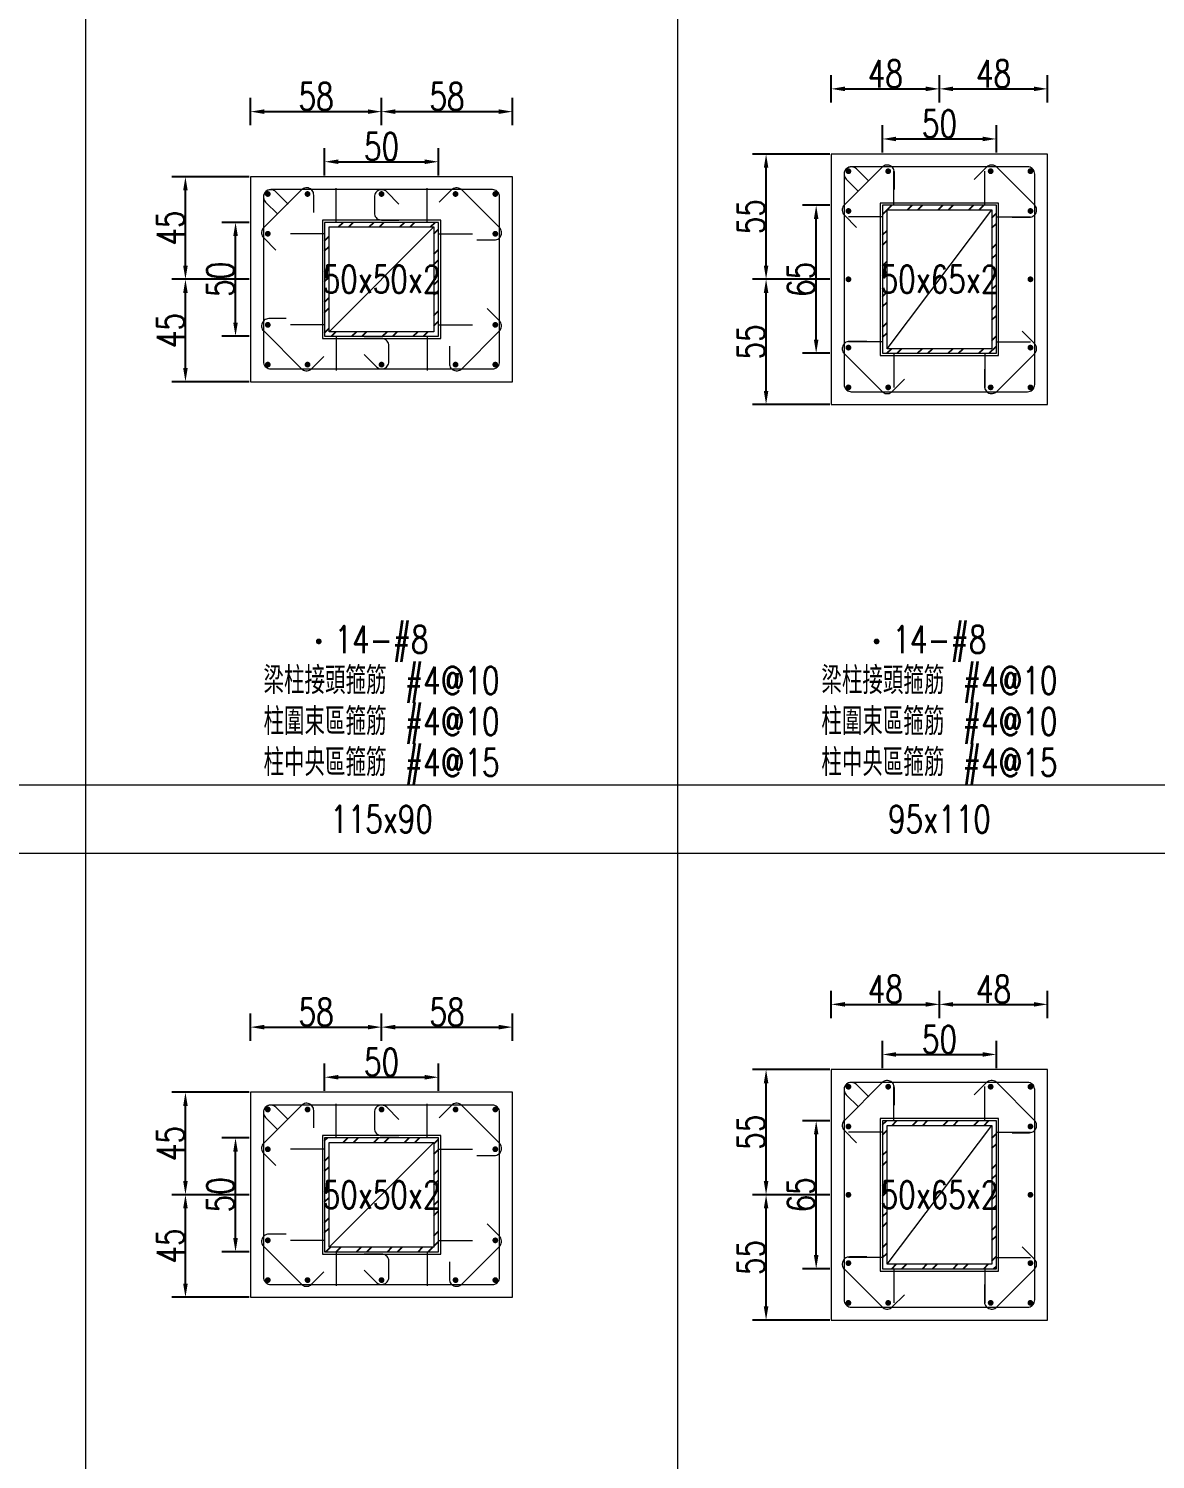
# Model space of a CAD drawing. Header units: millimetres. Extents: x 0 to 3905, y 0 to 8880.
# Drawn here: x 1935 to 2430, y 6568 to 7196 of the extents above; entities that cross this region are included whole.
import ezdxf
from ezdxf.enums import TextEntityAlignment as Align

# ---------------------------------------------------------------- set-up
doc = ezdxf.new("R2010")
doc.units = ezdxf.units.MM
doc.layers.get('DEFPOINTS').update_dxf_attribs({"color": 3})
for name, color, linetype in [('Hatch線', 6, 'Continuous'), ('主筋斷面', 2, 'Continuous'), ('文字-主筋根數', 7, 'Continuous'), ('文字-剪力筋 中央區', 7, 'Continuous'), ('文字-剪力筋-BC', 7, 'Continuous'), ('文字-剪力筋-圍束區', 7, 'Continuous'), ('文字-斷面尺寸', 7, 'Continuous'), ('文字-輔助字', 7, 'Continuous'), ('柱斷面線', 4, 'Continuous'), ('標註字', 4, 'Continuous'), ('箍筋線', 1, 'Continuous'), ('網格線', 7, 'Continuous'), ('鋼柱', 11, 'Continuous')]:
    doc.layers.add(name, color=color, linetype=linetype)
doc.styles.add('note', font='txt.shx', dxfattribs={"width": 0.75, "height": 12})
doc.styles.add('txt', font='txt.shx', dxfattribs={"height": 0.2, "bigfont": 'chineset.shx'})
doc.dimstyles.new('RCAD_DIM', dxfattribs={"dimtxt": 12, "dimasz": 6, "dimexe": 6, "dimexo": 0.625, "dimtad": 1, "dimdec": 0, "dimdsep": 46, "dimtxsty": 'note', "dimcen": 2.5, "dimclrd": 256, "dimclre": 256, "dimclrt": 256, "dimadec": 0, "dimazin": 0, "dimtfac": 1, "dimtmove": 0, "dimatfit": 3, "dimfxl": 0, "dimtolj": 1, "dimarcsym": 0})

# ---------------------------------------------------------------- blocks, each defined once
blk = doc.blocks.new('*D1170')
at = {"layer": 'DEFPOINTS', "color": 0}
for p in [(2115, 6735.625), (2065, 6729), (2115, 6729)]:
    blk.add_point(p, dxfattribs=at)
at = {"layer": '標註字', "lineweight": -2}
for p, q in [((2065, 6729.625), (2065, 6741.625)), ((2115, 6729.625), (2115, 6741.625)), ((2071, 6735.625), (2109, 6735.625))]:
    blk.add_line(p, q, dxfattribs=at)
at = {"layer": '標註字'}
for points in [[(2071, 6736.625), (2071, 6734.625), (2065, 6735.625)], [(2109, 6734.625), (2109, 6736.625), (2115, 6735.625)]]:
    blk.add_solid(points, dxfattribs=at)
at = {"layer": '標註字', "insert": (2090, 6742.25), "char_height": 12, "attachment_point": 5, "style": 'note'}
blk.add_mtext('\\A1;50', dxfattribs=at)
blk = doc.blocks.new('*D1171')
at = {"layer": 'DEFPOINTS', "color": 0}
for p in [(2025.875, 6709), (2032.5, 6709), (2032.5, 6659)]:
    blk.add_point(p, dxfattribs=at)
at = {"layer": '標註字', "lineweight": -2}
for p, q in [((2031.875, 6709), (2019.875, 6709)), ((2025.875, 6665), (2025.875, 6703)), ((2031.875, 6659), (2019.875, 6659))]:
    blk.add_line(p, q, dxfattribs=at)
at = {"layer": '標註字'}
for points in [[(2026.875, 6703), (2024.875, 6703), (2025.875, 6709)], [(2024.875, 6665), (2026.875, 6665), (2025.875, 6659)]]:
    blk.add_solid(points, dxfattribs=at)
at = {"layer": '標註字', "insert": (2019.25, 6684), "char_height": 12, "attachment_point": 5, "rotation": 90, "style": 'note'}
blk.add_mtext('\\A1;50', dxfattribs=at)
blk = doc.blocks.new('*D1172')
at = {"layer": 'DEFPOINTS', "color": 0}
for p in [(2090, 6757.625), (2032.5, 6751), (2090, 6751)]:
    blk.add_point(p, dxfattribs=at)
at = {"layer": '標註字', "lineweight": -2}
for p, q in [((2032.5, 6751.625), (2032.5, 6763.625)), ((2090, 6751.625), (2090, 6763.625)), ((2038.5, 6757.625), (2084, 6757.625))]:
    blk.add_line(p, q, dxfattribs=at)
at = {"layer": '標註字'}
for points in [[(2038.5, 6758.625), (2038.5, 6756.625), (2032.5, 6757.625)], [(2084, 6756.625), (2084, 6758.625), (2090, 6757.625)]]:
    blk.add_solid(points, dxfattribs=at)
at = {"layer": '標註字', "insert": (2061.25, 6764.25), "char_height": 12, "attachment_point": 5, "style": 'note'}
blk.add_mtext('\\A1;58', dxfattribs=at)
blk = doc.blocks.new('*D1173')
at = {"layer": 'DEFPOINTS', "color": 0}
for p in [(2147.5, 6757.625), (2090, 6751), (2147.5, 6751)]:
    blk.add_point(p, dxfattribs=at)
at = {"layer": '標註字', "lineweight": -2}
for p, q in [((2090, 6751.625), (2090, 6763.625)), ((2147.5, 6751.625), (2147.5, 6763.625)), ((2096, 6757.625), (2141.5, 6757.625))]:
    blk.add_line(p, q, dxfattribs=at)
at = {"layer": '標註字'}
for points in [[(2096, 6758.625), (2096, 6756.625), (2090, 6757.625)], [(2141.5, 6756.625), (2141.5, 6758.625), (2147.5, 6757.625)]]:
    blk.add_solid(points, dxfattribs=at)
at = {"layer": '標註字', "insert": (2118.75, 6764.25), "char_height": 12, "attachment_point": 5, "style": 'note'}
blk.add_mtext('\\A1;58', dxfattribs=at)
blk = doc.blocks.new('*D1174')
at = {"layer": 'DEFPOINTS', "color": 0}
for p in [(2003.875, 6684), (2032.5, 6684), (2032.5, 6639)]:
    blk.add_point(p, dxfattribs=at)
at = {"layer": '標註字', "lineweight": -2}
for p, q in [((2031.875, 6684), (1997.875, 6684)), ((2003.875, 6645), (2003.875, 6678)), ((2031.875, 6639), (1997.875, 6639))]:
    blk.add_line(p, q, dxfattribs=at)
at = {"layer": '標註字'}
for points in [[(2004.875, 6678), (2002.875, 6678), (2003.875, 6684)], [(2002.875, 6645), (2004.875, 6645), (2003.875, 6639)]]:
    blk.add_solid(points, dxfattribs=at)
at = {"layer": '標註字', "insert": (1997.25, 6661.5), "char_height": 12, "attachment_point": 5, "rotation": 90, "style": 'note'}
blk.add_mtext('\\A1;45', dxfattribs=at)
blk = doc.blocks.new('*D1175')
at = {"layer": 'DEFPOINTS', "color": 0}
for p in [(2003.875, 6729), (2032.5, 6729), (2032.5, 6684)]:
    blk.add_point(p, dxfattribs=at)
at = {"layer": '標註字', "lineweight": -2}
for p, q in [((2031.875, 6729), (1997.875, 6729)), ((2003.875, 6690), (2003.875, 6723)), ((2031.875, 6684), (1997.875, 6684))]:
    blk.add_line(p, q, dxfattribs=at)
at = {"layer": '標註字'}
for points in [[(2004.875, 6723), (2002.875, 6723), (2003.875, 6729)], [(2002.875, 6690), (2004.875, 6690), (2003.875, 6684)]]:
    blk.add_solid(points, dxfattribs=at)
at = {"layer": '標註字', "insert": (1997.25, 6706.5), "char_height": 12, "attachment_point": 5, "rotation": 90, "style": 'note'}
blk.add_mtext('\\A1;45', dxfattribs=at)
blk = doc.blocks.new('Circle_Filled')
at = {"const_width": 0.5}
blk.add_lwpolyline([(-0.25, 0, 1), (0.25, 0, 1)], format="xyb", close=True, dxfattribs=at)
blk = doc.blocks.new('*D1176')
at = {"layer": 'DEFPOINTS', "color": 0}
for p in [(2115, 7137.625), (2065, 7131), (2115, 7131)]:
    blk.add_point(p, dxfattribs=at)
at = {"layer": '標註字', "lineweight": -2}
for p, q in [((2065, 7131.625), (2065, 7143.625)), ((2115, 7131.625), (2115, 7143.625)), ((2071, 7137.625), (2109, 7137.625))]:
    blk.add_line(p, q, dxfattribs=at)
at = {"layer": '標註字'}
for points in [[(2071, 7138.625), (2071, 7136.625), (2065, 7137.625)], [(2109, 7136.625), (2109, 7138.625), (2115, 7137.625)]]:
    blk.add_solid(points, dxfattribs=at)
at = {"layer": '標註字', "insert": (2090, 7144.25), "char_height": 12, "attachment_point": 5, "style": 'note'}
blk.add_mtext('\\A1;50', dxfattribs=at)
blk = doc.blocks.new('*D1177')
at = {"layer": 'DEFPOINTS', "color": 0}
for p in [(2025.875, 7111), (2032.5, 7111), (2032.5, 7061)]:
    blk.add_point(p, dxfattribs=at)
at = {"layer": '標註字', "lineweight": -2}
for p, q in [((2031.875, 7111), (2019.875, 7111)), ((2025.875, 7067), (2025.875, 7105)), ((2031.875, 7061), (2019.875, 7061))]:
    blk.add_line(p, q, dxfattribs=at)
at = {"layer": '標註字'}
for points in [[(2026.875, 7105), (2024.875, 7105), (2025.875, 7111)], [(2024.875, 7067), (2026.875, 7067), (2025.875, 7061)]]:
    blk.add_solid(points, dxfattribs=at)
at = {"layer": '標註字', "insert": (2019.25, 7086), "char_height": 12, "attachment_point": 5, "rotation": 90, "style": 'note'}
blk.add_mtext('\\A1;50', dxfattribs=at)
blk = doc.blocks.new('*D1178')
at = {"layer": 'DEFPOINTS', "color": 0}
for p in [(2090, 7159.625), (2032.5, 7153), (2090, 7153)]:
    blk.add_point(p, dxfattribs=at)
at = {"layer": '標註字', "lineweight": -2}
for p, q in [((2032.5, 7153.625), (2032.5, 7165.625)), ((2090, 7153.625), (2090, 7165.625)), ((2038.5, 7159.625), (2084, 7159.625))]:
    blk.add_line(p, q, dxfattribs=at)
at = {"layer": '標註字'}
for points in [[(2038.5, 7160.625), (2038.5, 7158.625), (2032.5, 7159.625)], [(2084, 7158.625), (2084, 7160.625), (2090, 7159.625)]]:
    blk.add_solid(points, dxfattribs=at)
at = {"layer": '標註字', "insert": (2061.25, 7166.25), "char_height": 12, "attachment_point": 5, "style": 'note'}
blk.add_mtext('\\A1;58', dxfattribs=at)
blk = doc.blocks.new('*D1179')
at = {"layer": 'DEFPOINTS', "color": 0}
for p in [(2147.5, 7159.625), (2090, 7153), (2147.5, 7153)]:
    blk.add_point(p, dxfattribs=at)
at = {"layer": '標註字', "lineweight": -2}
for p, q in [((2090, 7153.625), (2090, 7165.625)), ((2147.5, 7153.625), (2147.5, 7165.625)), ((2096, 7159.625), (2141.5, 7159.625))]:
    blk.add_line(p, q, dxfattribs=at)
at = {"layer": '標註字'}
for points in [[(2096, 7160.625), (2096, 7158.625), (2090, 7159.625)], [(2141.5, 7158.625), (2141.5, 7160.625), (2147.5, 7159.625)]]:
    blk.add_solid(points, dxfattribs=at)
at = {"layer": '標註字', "insert": (2118.75, 7166.25), "char_height": 12, "attachment_point": 5, "style": 'note'}
blk.add_mtext('\\A1;58', dxfattribs=at)
blk = doc.blocks.new('*D1180')
at = {"layer": 'DEFPOINTS', "color": 0}
for p in [(2003.875, 7086), (2032.5, 7086), (2032.5, 7041)]:
    blk.add_point(p, dxfattribs=at)
at = {"layer": '標註字', "lineweight": -2}
for p, q in [((2031.875, 7086), (1997.875, 7086)), ((2003.875, 7047), (2003.875, 7080)), ((2031.875, 7041), (1997.875, 7041))]:
    blk.add_line(p, q, dxfattribs=at)
at = {"layer": '標註字'}
for points in [[(2004.875, 7080), (2002.875, 7080), (2003.875, 7086)], [(2002.875, 7047), (2004.875, 7047), (2003.875, 7041)]]:
    blk.add_solid(points, dxfattribs=at)
at = {"layer": '標註字', "insert": (1997.25, 7063.5), "char_height": 12, "attachment_point": 5, "rotation": 90, "style": 'note'}
blk.add_mtext('\\A1;45', dxfattribs=at)
blk = doc.blocks.new('*D1181')
at = {"layer": 'DEFPOINTS', "color": 0}
for p in [(2003.875, 7131), (2032.5, 7131), (2032.5, 7086)]:
    blk.add_point(p, dxfattribs=at)
at = {"layer": '標註字', "lineweight": -2}
for p, q in [((2031.875, 7131), (1997.875, 7131)), ((2003.875, 7092), (2003.875, 7125)), ((2031.875, 7086), (1997.875, 7086))]:
    blk.add_line(p, q, dxfattribs=at)
at = {"layer": '標註字'}
for points in [[(2004.875, 7125), (2002.875, 7125), (2003.875, 7131)], [(2002.875, 7092), (2004.875, 7092), (2003.875, 7086)]]:
    blk.add_solid(points, dxfattribs=at)
at = {"layer": '標註字', "insert": (1997.25, 7108.5), "char_height": 12, "attachment_point": 5, "rotation": 90, "style": 'note'}
blk.add_mtext('\\A1;45', dxfattribs=at)
blk = doc.blocks.new('*D1302')
at = {"layer": 'DEFPOINTS', "color": 0}
for p in [(2360, 6745.625), (2310, 6739), (2360, 6739)]:
    blk.add_point(p, dxfattribs=at)
at = {"layer": '標註字', "lineweight": -2}
for p, q in [((2310, 6739.625), (2310, 6751.625)), ((2360, 6739.625), (2360, 6751.625)), ((2316, 6745.625), (2354, 6745.625))]:
    blk.add_line(p, q, dxfattribs=at)
at = {"layer": '標註字'}
for points in [[(2316, 6746.625), (2316, 6744.625), (2310, 6745.625)], [(2354, 6744.625), (2354, 6746.625), (2360, 6745.625)]]:
    blk.add_solid(points, dxfattribs=at)
at = {"layer": '標註字', "insert": (2335, 6752.25), "char_height": 12, "attachment_point": 5, "style": 'note'}
blk.add_mtext('\\A1;50', dxfattribs=at)
blk = doc.blocks.new('*D1303')
at = {"layer": 'DEFPOINTS', "color": 0}
for p in [(2280.875, 6716.5), (2287.5, 6716.5), (2287.5, 6651.5)]:
    blk.add_point(p, dxfattribs=at)
at = {"layer": '標註字', "lineweight": -2}
for p, q in [((2286.875, 6716.5), (2274.875, 6716.5)), ((2280.875, 6657.5), (2280.875, 6710.5)), ((2286.875, 6651.5), (2274.875, 6651.5))]:
    blk.add_line(p, q, dxfattribs=at)
at = {"layer": '標註字'}
for points in [[(2281.875, 6710.5), (2279.875, 6710.5), (2280.875, 6716.5)], [(2279.875, 6657.5), (2281.875, 6657.5), (2280.875, 6651.5)]]:
    blk.add_solid(points, dxfattribs=at)
at = {"layer": '標註字', "insert": (2274.25, 6684), "char_height": 12, "attachment_point": 5, "rotation": 90, "style": 'note'}
blk.add_mtext('\\A1;65', dxfattribs=at)
blk = doc.blocks.new('*D1304')
at = {"layer": 'DEFPOINTS', "color": 0}
for p in [(2335, 6767.625), (2287.5, 6761), (2335, 6761)]:
    blk.add_point(p, dxfattribs=at)
at = {"layer": '標註字', "lineweight": -2}
for p, q in [((2287.5, 6761.625), (2287.5, 6773.625)), ((2335, 6761.625), (2335, 6773.625)), ((2293.5, 6767.625), (2329, 6767.625))]:
    blk.add_line(p, q, dxfattribs=at)
at = {"layer": '標註字'}
for points in [[(2293.5, 6768.625), (2293.5, 6766.625), (2287.5, 6767.625)], [(2329, 6766.625), (2329, 6768.625), (2335, 6767.625)]]:
    blk.add_solid(points, dxfattribs=at)
at = {"layer": '標註字', "insert": (2311.25, 6774.25), "char_height": 12, "attachment_point": 5, "style": 'note'}
blk.add_mtext('\\A1;48', dxfattribs=at)
blk = doc.blocks.new('*D1305')
at = {"layer": 'DEFPOINTS', "color": 0}
for p in [(2382.5, 6767.625), (2335, 6761), (2382.5, 6761)]:
    blk.add_point(p, dxfattribs=at)
at = {"layer": '標註字', "lineweight": -2}
for p, q in [((2335, 6761.625), (2335, 6773.625)), ((2382.5, 6761.625), (2382.5, 6773.625)), ((2341, 6767.625), (2376.5, 6767.625))]:
    blk.add_line(p, q, dxfattribs=at)
at = {"layer": '標註字'}
for points in [[(2341, 6768.625), (2341, 6766.625), (2335, 6767.625)], [(2376.5, 6766.625), (2376.5, 6768.625), (2382.5, 6767.625)]]:
    blk.add_solid(points, dxfattribs=at)
at = {"layer": '標註字', "insert": (2358.75, 6774.25), "char_height": 12, "attachment_point": 5, "style": 'note'}
blk.add_mtext('\\A1;48', dxfattribs=at)
blk = doc.blocks.new('*D1306')
at = {"layer": 'DEFPOINTS', "color": 0}
for p in [(2258.875, 6684), (2287.5, 6684), (2287.5, 6629)]:
    blk.add_point(p, dxfattribs=at)
at = {"layer": '標註字', "lineweight": -2}
for p, q in [((2286.875, 6684), (2252.875, 6684)), ((2258.875, 6635), (2258.875, 6678)), ((2286.875, 6629), (2252.875, 6629))]:
    blk.add_line(p, q, dxfattribs=at)
at = {"layer": '標註字'}
for points in [[(2259.875, 6678), (2257.875, 6678), (2258.875, 6684)], [(2257.875, 6635), (2259.875, 6635), (2258.875, 6629)]]:
    blk.add_solid(points, dxfattribs=at)
at = {"layer": '標註字', "insert": (2252.25, 6656.5), "char_height": 12, "attachment_point": 5, "rotation": 90, "style": 'note'}
blk.add_mtext('\\A1;55', dxfattribs=at)
blk = doc.blocks.new('*D1307')
at = {"layer": 'DEFPOINTS', "color": 0}
for p in [(2258.875, 6739), (2287.5, 6739), (2287.5, 6684)]:
    blk.add_point(p, dxfattribs=at)
at = {"layer": '標註字', "lineweight": -2}
for p, q in [((2286.875, 6739), (2252.875, 6739)), ((2258.875, 6690), (2258.875, 6733)), ((2286.875, 6684), (2252.875, 6684))]:
    blk.add_line(p, q, dxfattribs=at)
at = {"layer": '標註字'}
for points in [[(2259.875, 6733), (2257.875, 6733), (2258.875, 6739)], [(2257.875, 6690), (2259.875, 6690), (2258.875, 6684)]]:
    blk.add_solid(points, dxfattribs=at)
at = {"layer": '標註字', "insert": (2252.25, 6711.5), "char_height": 12, "attachment_point": 5, "rotation": 90, "style": 'note'}
blk.add_mtext('\\A1;55', dxfattribs=at)
blk = doc.blocks.new('*D1308')
at = {"layer": 'DEFPOINTS', "color": 0}
for p in [(2360, 7147.625), (2310, 7141), (2360, 7141)]:
    blk.add_point(p, dxfattribs=at)
at = {"layer": '標註字', "lineweight": -2}
for p, q in [((2310, 7141.625), (2310, 7153.625)), ((2360, 7141.625), (2360, 7153.625)), ((2316, 7147.625), (2354, 7147.625))]:
    blk.add_line(p, q, dxfattribs=at)
at = {"layer": '標註字'}
for points in [[(2316, 7148.625), (2316, 7146.625), (2310, 7147.625)], [(2354, 7146.625), (2354, 7148.625), (2360, 7147.625)]]:
    blk.add_solid(points, dxfattribs=at)
at = {"layer": '標註字', "insert": (2335, 7154.25), "char_height": 12, "attachment_point": 5, "style": 'note'}
blk.add_mtext('\\A1;50', dxfattribs=at)
blk = doc.blocks.new('*D1309')
at = {"layer": 'DEFPOINTS', "color": 0}
for p in [(2280.875, 7118.5), (2287.5, 7118.5), (2287.5, 7053.5)]:
    blk.add_point(p, dxfattribs=at)
at = {"layer": '標註字', "lineweight": -2}
for p, q in [((2286.875, 7118.5), (2274.875, 7118.5)), ((2280.875, 7059.5), (2280.875, 7112.5)), ((2286.875, 7053.5), (2274.875, 7053.5))]:
    blk.add_line(p, q, dxfattribs=at)
at = {"layer": '標註字'}
for points in [[(2281.875, 7112.5), (2279.875, 7112.5), (2280.875, 7118.5)], [(2279.875, 7059.5), (2281.875, 7059.5), (2280.875, 7053.5)]]:
    blk.add_solid(points, dxfattribs=at)
at = {"layer": '標註字', "insert": (2274.25, 7086), "char_height": 12, "attachment_point": 5, "rotation": 90, "style": 'note'}
blk.add_mtext('\\A1;65', dxfattribs=at)
blk = doc.blocks.new('*D1310')
at = {"layer": 'DEFPOINTS', "color": 0}
for p in [(2335, 7169.625), (2287.5, 7163), (2335, 7163)]:
    blk.add_point(p, dxfattribs=at)
at = {"layer": '標註字', "lineweight": -2}
for p, q in [((2287.5, 7163.625), (2287.5, 7175.625)), ((2335, 7163.625), (2335, 7175.625)), ((2293.5, 7169.625), (2329, 7169.625))]:
    blk.add_line(p, q, dxfattribs=at)
at = {"layer": '標註字'}
for points in [[(2293.5, 7170.625), (2293.5, 7168.625), (2287.5, 7169.625)], [(2329, 7168.625), (2329, 7170.625), (2335, 7169.625)]]:
    blk.add_solid(points, dxfattribs=at)
at = {"layer": '標註字', "insert": (2311.25, 7176.25), "char_height": 12, "attachment_point": 5, "style": 'note'}
blk.add_mtext('\\A1;48', dxfattribs=at)
blk = doc.blocks.new('*D1311')
at = {"layer": 'DEFPOINTS', "color": 0}
for p in [(2382.5, 7169.625), (2335, 7163), (2382.5, 7163)]:
    blk.add_point(p, dxfattribs=at)
at = {"layer": '標註字', "lineweight": -2}
for p, q in [((2335, 7163.625), (2335, 7175.625)), ((2382.5, 7163.625), (2382.5, 7175.625)), ((2341, 7169.625), (2376.5, 7169.625))]:
    blk.add_line(p, q, dxfattribs=at)
at = {"layer": '標註字'}
for points in [[(2341, 7170.625), (2341, 7168.625), (2335, 7169.625)], [(2376.5, 7168.625), (2376.5, 7170.625), (2382.5, 7169.625)]]:
    blk.add_solid(points, dxfattribs=at)
at = {"layer": '標註字', "insert": (2358.75, 7176.25), "char_height": 12, "attachment_point": 5, "style": 'note'}
blk.add_mtext('\\A1;48', dxfattribs=at)
blk = doc.blocks.new('*D1312')
at = {"layer": 'DEFPOINTS', "color": 0}
for p in [(2258.875, 7086), (2287.5, 7086), (2287.5, 7031)]:
    blk.add_point(p, dxfattribs=at)
at = {"layer": '標註字', "lineweight": -2}
for p, q in [((2286.875, 7086), (2252.875, 7086)), ((2258.875, 7037), (2258.875, 7080)), ((2286.875, 7031), (2252.875, 7031))]:
    blk.add_line(p, q, dxfattribs=at)
at = {"layer": '標註字'}
for points in [[(2259.875, 7080), (2257.875, 7080), (2258.875, 7086)], [(2257.875, 7037), (2259.875, 7037), (2258.875, 7031)]]:
    blk.add_solid(points, dxfattribs=at)
at = {"layer": '標註字', "insert": (2252.25, 7058.5), "char_height": 12, "attachment_point": 5, "rotation": 90, "style": 'note'}
blk.add_mtext('\\A1;55', dxfattribs=at)
blk = doc.blocks.new('*D1313')
at = {"layer": 'DEFPOINTS', "color": 0}
for p in [(2258.875, 7141), (2287.5, 7141), (2287.5, 7086)]:
    blk.add_point(p, dxfattribs=at)
at = {"layer": '標註字', "lineweight": -2}
for p, q in [((2286.875, 7141), (2252.875, 7141)), ((2258.875, 7092), (2258.875, 7135)), ((2286.875, 7086), (2252.875, 7086))]:
    blk.add_line(p, q, dxfattribs=at)
at = {"layer": '標註字'}
for points in [[(2259.875, 7135), (2257.875, 7135), (2258.875, 7141)], [(2257.875, 7092), (2259.875, 7092), (2258.875, 7086)]]:
    blk.add_solid(points, dxfattribs=at)
at = {"layer": '標註字', "insert": (2252.25, 7113.5), "char_height": 12, "attachment_point": 5, "rotation": 90, "style": 'note'}
blk.add_mtext('\\A1;55', dxfattribs=at)

msp = doc.modelspace()

# ---------------------------------------------------------------- hatches: boundary and pattern name
at = {"layer": 'Hatch線'}
h = msp.add_hatch(dxfattribs=at)
h.set_pattern_fill('ANSI32', color=256, style=0)
h.paths.add_polyline_path([(2310, 7053.5), (2360, 7053.5), (2360, 7118.5), (2310, 7118.5)], flags=17)
h.paths.add_polyline_path([(2312, 7055.5), (2312, 7116.5), (2358, 7116.5), (2358, 7055.5)])
h = msp.add_hatch(dxfattribs=at)
h.set_pattern_fill('ANSI32', color=256, style=0)
h.paths.add_polyline_path([(2065, 7061), (2115, 7061), (2115, 7111), (2065, 7111)], flags=17)
h.paths.add_polyline_path([(2067, 7063), (2067, 7109), (2113, 7109), (2113, 7063)])
h = msp.add_hatch(dxfattribs=at)
h.set_pattern_fill('ANSI32', color=256, style=0)
h.paths.add_polyline_path([(2310, 6651.5), (2360, 6651.5), (2360, 6716.5), (2310, 6716.5)], flags=17)
h.paths.add_polyline_path([(2312, 6653.5), (2312, 6714.5), (2358, 6714.5), (2358, 6653.5)])
h = msp.add_hatch(dxfattribs=at)
h.set_pattern_fill('ANSI32', color=256, style=0)
h.paths.add_polyline_path([(2065, 6659), (2115, 6659), (2115, 6709), (2065, 6709)], flags=17)
h.paths.add_polyline_path([(2067, 6661), (2067, 6707), (2113, 6707), (2113, 6661)])

# ---------------------------------------------------------------- linework, layer by layer
at = {"layer": 'DEFPOINTS', "lineweight": 5}
for points in [[(2315, 7118.5), (2315, 7133.5)], [(2355, 7118.5), (2355, 7133.5)], [(2070, 7111), (2070, 7126)], [(2110, 7111), (2110, 7126)], [(2310, 7052.5), (2361, 7052.5), (2361, 7119.5), (2309, 7119.5), (2309, 7052.5), (2310, 7052.5)], [(2065, 7060), (2116, 7060), (2116, 7112), (2064, 7112), (2064, 7060), (2065, 7060)], [(2310, 7113.5), (2295, 7113.5)], [(2312, 7055.5), (2358, 7116.5)], [(2360, 7113.5), (2375, 7113.5)], [(2065, 7106), (2050, 7106)], [(2067, 7063), (2113, 7109)], [(2115, 7106), (2130, 7106)], [(2065, 7066), (2050, 7066)], [(2115, 7066), (2130, 7066)], [(2070, 7061), (2070, 7046)], [(2110, 7061), (2110, 7046)], [(2310, 7058.5), (2295, 7058.5)], [(2360, 7058.5), (2375, 7058.5)], [(2315, 7053.5), (2315, 7038.5)], [(2355, 7053.5), (2355, 7038.5)], [(2315, 6716.5), (2315, 6731.5)], [(2355, 6716.5), (2355, 6731.5)], [(2070, 6709), (2070, 6724)], [(2110, 6709), (2110, 6724)], [(2310, 6650.5), (2361, 6650.5), (2361, 6717.5), (2309, 6717.5), (2309, 6650.5), (2310, 6650.5)], [(2065, 6658), (2116, 6658), (2116, 6710), (2064, 6710), (2064, 6658), (2065, 6658)], [(2310, 6711.5), (2295, 6711.5)], [(2312, 6653.5), (2358, 6714.5)], [(2360, 6711.5), (2375, 6711.5)], [(2065, 6704), (2050, 6704)], [(2067, 6661), (2113, 6707)], [(2115, 6704), (2130, 6704)], [(2065, 6664), (2050, 6664)], [(2115, 6664), (2130, 6664)], [(2070, 6659), (2070, 6644)], [(2110, 6659), (2110, 6644)], [(2310, 6656.5), (2295, 6656.5)], [(2360, 6656.5), (2375, 6656.5)], [(2315, 6651.5), (2315, 6636.5)], [(2355, 6651.5), (2355, 6636.5)]]:
    msp.add_lwpolyline(points, dxfattribs=at)
at = {"layer": '柱斷面線', "lineweight": 5}
for points in [[(2287.5, 7031), (2382.5, 7031), (2382.5, 7141), (2287.5, 7141), (2287.5, 7031)], [(2032.5, 7041), (2147.5, 7041), (2147.5, 7131), (2032.5, 7131), (2032.5, 7041)], [(2287.5, 6629), (2382.5, 6629), (2382.5, 6739), (2287.5, 6739), (2287.5, 6629)], [(2032.5, 6639), (2147.5, 6639), (2147.5, 6729), (2032.5, 6729), (2032.5, 6639)]]:
    msp.add_lwpolyline(points, dxfattribs=at)
at = {"layer": '箍筋線', "lineweight": 5}
for points in [[(2315.23, 7125.39), (2315.23, 7133.01), (2315.18, 7133.54), (2315.05, 7134.06), (2314.83, 7134.55), (2314.53, 7134.99), (2314.17, 7135.38), (2313.74, 7135.7), (2313.27, 7135.94), (2312.76, 7136.11), (2312.23, 7136.18), (2311.7, 7136.17), (2311.17, 7136.06), (2310.67, 7135.87), (2310.21, 7135.6), (2309.81, 7135.26), (2293.24, 7118.69), (2292.89, 7118.27), (2292.61, 7117.79), (2292.42, 7117.27), (2292.33, 7116.73), (2292.33, 7116.17), (2292.42, 7115.63), (2292.61, 7115.11), (2292.89, 7114.63), (2293.24, 7114.2), (2298.63, 7108.82)], [(2303.94, 7129.05), (2298.56, 7134.44), (2298.15, 7134.78), (2297.69, 7135.05), (2297.19, 7135.24), (2296.67, 7135.35), (2296.13, 7135.36), (2295.6, 7135.29), (2295.09, 7135.12), (2294.62, 7134.88), (2294.19, 7134.56), (2293.83, 7134.17), (2293.53, 7133.73), (2293.31, 7133.24), (2293.18, 7132.72), (2293.13, 7132.19), (2293.13, 7039.81), (2293.18, 7039.26), (2293.33, 7038.72), (2293.56, 7038.22), (2293.88, 7037.77), (2294.27, 7037.38), (2294.72, 7037.06), (2295.22, 7036.83), (2295.76, 7036.68), (2296.31, 7036.63), (2373.69, 7036.63), (2374.24, 7036.68), (2374.78, 7036.83), (2375.28, 7037.06), (2375.73, 7037.38), (2376.12, 7037.77), (2376.44, 7038.22), (2376.67, 7038.72), (2376.82, 7039.26), (2376.87, 7039.81), (2376.87, 7132.19), (2376.82, 7132.74), (2376.67, 7133.28), (2376.44, 7133.78), (2376.12, 7134.23), (2375.73, 7134.62), (2375.28, 7134.94), (2374.78, 7135.17), (2374.24, 7135.32), (2373.69, 7135.37), (2296.31, 7135.37), (2295.78, 7135.32), (2295.26, 7135.19), (2294.77, 7134.97), (2294.33, 7134.67), (2293.94, 7134.31), (2293.62, 7133.88), (2293.38, 7133.41), (2293.21, 7132.9), (2293.14, 7132.37), (2293.15, 7131.83), (2293.26, 7131.31), (2293.45, 7130.81), (2293.72, 7130.35), (2294.06, 7129.94), (2299.45, 7124.56)], [(2366.89, 7113.27), (2374.51, 7113.27), (2375.04, 7113.32), (2375.56, 7113.45), (2376.05, 7113.67), (2376.49, 7113.97), (2376.88, 7114.33), (2377.2, 7114.76), (2377.44, 7115.23), (2377.61, 7115.74), (2377.68, 7116.27), (2377.67, 7116.8), (2377.56, 7117.33), (2377.37, 7117.83), (2377.1, 7118.29), (2376.76, 7118.69), (2360.19, 7135.26), (2359.77, 7135.61), (2359.29, 7135.89), (2358.77, 7136.08), (2358.23, 7136.17), (2357.67, 7136.17), (2357.13, 7136.08), (2356.61, 7135.89), (2356.13, 7135.61), (2355.7, 7135.26), (2350.32, 7129.87)], [(2060.23, 7115.39), (2060.23, 7123.01), (2060.18, 7123.54), (2060.05, 7124.06), (2059.83, 7124.55), (2059.53, 7124.99), (2059.17, 7125.38), (2058.74, 7125.7), (2058.27, 7125.94), (2057.76, 7126.11), (2057.23, 7126.18), (2056.7, 7126.17), (2056.17, 7126.06), (2055.67, 7125.87), (2055.21, 7125.6), (2054.81, 7125.26), (2038.24, 7108.69), (2037.89, 7108.27), (2037.61, 7107.79), (2037.42, 7107.27), (2037.33, 7106.73), (2037.33, 7106.17), (2037.42, 7105.63), (2037.61, 7105.11), (2037.89, 7104.63), (2038.24, 7104.2), (2043.63, 7098.82)], [(2048.94, 7119.05), (2043.56, 7124.44), (2043.15, 7124.78), (2042.69, 7125.05), (2042.19, 7125.24), (2041.67, 7125.35), (2041.13, 7125.36), (2040.6, 7125.29), (2040.09, 7125.12), (2039.62, 7124.88), (2039.19, 7124.56), (2038.83, 7124.17), (2038.53, 7123.73), (2038.31, 7123.24), (2038.18, 7122.72), (2038.13, 7122.19), (2038.13, 7049.81), (2038.18, 7049.26), (2038.33, 7048.72), (2038.56, 7048.22), (2038.88, 7047.77), (2039.27, 7047.38), (2039.72, 7047.06), (2040.22, 7046.83), (2040.76, 7046.68), (2041.31, 7046.63), (2138.69, 7046.63), (2139.24, 7046.68), (2139.78, 7046.83), (2140.28, 7047.06), (2140.73, 7047.38), (2141.12, 7047.77), (2141.44, 7048.22), (2141.67, 7048.72), (2141.82, 7049.26), (2141.87, 7049.81), (2141.87, 7122.19), (2141.82, 7122.74), (2141.67, 7123.28), (2141.44, 7123.78), (2141.12, 7124.23), (2140.73, 7124.62), (2140.28, 7124.94), (2139.78, 7125.17), (2139.24, 7125.32), (2138.69, 7125.37), (2041.31, 7125.37), (2040.78, 7125.32), (2040.26, 7125.19), (2039.77, 7124.97), (2039.33, 7124.67), (2038.94, 7124.31), (2038.62, 7123.88), (2038.38, 7123.41), (2038.21, 7122.9), (2038.14, 7122.37), (2038.15, 7121.83), (2038.26, 7121.31), (2038.45, 7120.81), (2038.72, 7120.35), (2039.06, 7119.94), (2044.45, 7114.56)], [(2097.63, 7119.05), (2092.25, 7124.44), (2091.84, 7124.78), (2091.38, 7125.05), (2090.88, 7125.24), (2090.36, 7125.35), (2089.82, 7125.36), (2089.29, 7125.29), (2088.78, 7125.12), (2088.31, 7124.88), (2087.88, 7124.56), (2087.52, 7124.17), (2087.22, 7123.73), (2087, 7123.24), (2086.87, 7122.72), (2086.83, 7122.19), (2086.83, 7115.17), (2086.87, 7114.62), (2087.02, 7114.09), (2087.25, 7113.59), (2087.57, 7113.13), (2087.96, 7112.74), (2088.41, 7112.43), (2088.91, 7112.19), (2089.45, 7112.05), (2090, 7112), (2097.62, 7112)], [(2131.89, 7103.27), (2139.51, 7103.27), (2140.04, 7103.32), (2140.56, 7103.45), (2141.05, 7103.67), (2141.49, 7103.97), (2141.88, 7104.33), (2142.2, 7104.76), (2142.44, 7105.23), (2142.61, 7105.74), (2142.68, 7106.27), (2142.67, 7106.8), (2142.56, 7107.33), (2142.37, 7107.83), (2142.1, 7108.29), (2141.76, 7108.69), (2125.19, 7125.26), (2124.77, 7125.61), (2124.29, 7125.89), (2123.77, 7126.08), (2123.23, 7126.17), (2122.67, 7126.17), (2122.13, 7126.08), (2121.61, 7125.89), (2121.13, 7125.61), (2120.7, 7125.26), (2115.32, 7119.87)], [(2048.11, 7068.73), (2040.49, 7068.73), (2039.96, 7068.68), (2039.44, 7068.55), (2038.95, 7068.33), (2038.51, 7068.03), (2038.12, 7067.67), (2037.8, 7067.24), (2037.56, 7066.77), (2037.39, 7066.26), (2037.32, 7065.73), (2037.33, 7065.2), (2037.44, 7064.67), (2037.63, 7064.17), (2037.9, 7063.71), (2038.24, 7063.31), (2054.81, 7046.74), (2055.23, 7046.39), (2055.71, 7046.11), (2056.23, 7045.92), (2056.77, 7045.83), (2057.33, 7045.83), (2057.87, 7045.92), (2058.39, 7046.11), (2058.87, 7046.39), (2059.3, 7046.74), (2064.68, 7052.13)], [(2119.77, 7056.61), (2119.77, 7048.99), (2119.82, 7048.46), (2119.95, 7047.94), (2120.17, 7047.45), (2120.47, 7047.01), (2120.83, 7046.62), (2121.26, 7046.3), (2121.73, 7046.06), (2122.24, 7045.89), (2122.77, 7045.82), (2123.3, 7045.83), (2123.83, 7045.94), (2124.33, 7046.13), (2124.79, 7046.4), (2125.19, 7046.74), (2141.76, 7063.31), (2142.11, 7063.73), (2142.39, 7064.21), (2142.58, 7064.73), (2142.67, 7065.27), (2142.67, 7065.83), (2142.58, 7066.37), (2142.39, 7066.89), (2142.11, 7067.37), (2141.76, 7067.8), (2136.37, 7073.18)], [(2354.77, 7046.61), (2354.77, 7038.99), (2354.82, 7038.46), (2354.95, 7037.94), (2355.17, 7037.45), (2355.47, 7037.01), (2355.83, 7036.62), (2356.26, 7036.3), (2356.73, 7036.06), (2357.24, 7035.89), (2357.77, 7035.82), (2358.3, 7035.83), (2358.83, 7035.94), (2359.33, 7036.13), (2359.79, 7036.4), (2360.19, 7036.74), (2376.76, 7053.31), (2377.11, 7053.73), (2377.39, 7054.21), (2377.58, 7054.73), (2377.67, 7055.27), (2377.67, 7055.83), (2377.58, 7056.37), (2377.39, 7056.89), (2377.11, 7057.37), (2376.76, 7057.8), (2371.37, 7063.18)], [(2082.37, 7052.95), (2087.75, 7047.56), (2088.16, 7047.22), (2088.62, 7046.95), (2089.12, 7046.76), (2089.64, 7046.65), (2090.18, 7046.64), (2090.71, 7046.71), (2091.22, 7046.88), (2091.69, 7047.12), (2092.12, 7047.44), (2092.48, 7047.83), (2092.78, 7048.27), (2093, 7048.76), (2093.13, 7049.28), (2093.17, 7049.81), (2093.17, 7056.83), (2093.13, 7057.38), (2092.98, 7057.91), (2092.75, 7058.41), (2092.43, 7058.87), (2092.04, 7059.26), (2091.59, 7059.57), (2091.09, 7059.81), (2090.55, 7059.95), (2090, 7060), (2082.38, 7060)], [(2303.11, 7058.73), (2295.49, 7058.73), (2294.96, 7058.68), (2294.44, 7058.55), (2293.95, 7058.33), (2293.51, 7058.03), (2293.12, 7057.67), (2292.8, 7057.24), (2292.56, 7056.77), (2292.39, 7056.26), (2292.32, 7055.73), (2292.33, 7055.2), (2292.44, 7054.67), (2292.63, 7054.17), (2292.9, 7053.71), (2293.24, 7053.31), (2309.81, 7036.74), (2310.23, 7036.39), (2310.71, 7036.11), (2311.23, 7035.92), (2311.77, 7035.83), (2312.33, 7035.83), (2312.87, 7035.92), (2313.39, 7036.11), (2313.87, 7036.39), (2314.3, 7036.74), (2319.68, 7042.13)], [(2315.23, 6723.39), (2315.23, 6731.01), (2315.18, 6731.54), (2315.05, 6732.06), (2314.83, 6732.55), (2314.53, 6732.99), (2314.17, 6733.38), (2313.74, 6733.7), (2313.27, 6733.94), (2312.76, 6734.11), (2312.23, 6734.18), (2311.7, 6734.17), (2311.17, 6734.06), (2310.67, 6733.87), (2310.21, 6733.6), (2309.81, 6733.26), (2293.24, 6716.69), (2292.89, 6716.27), (2292.61, 6715.79), (2292.42, 6715.27), (2292.33, 6714.73), (2292.33, 6714.17), (2292.42, 6713.63), (2292.61, 6713.11), (2292.89, 6712.63), (2293.24, 6712.2), (2298.63, 6706.82)], [(2303.94, 6727.05), (2298.56, 6732.44), (2298.15, 6732.78), (2297.69, 6733.05), (2297.19, 6733.24), (2296.67, 6733.35), (2296.13, 6733.36), (2295.6, 6733.29), (2295.09, 6733.12), (2294.62, 6732.88), (2294.19, 6732.56), (2293.83, 6732.17), (2293.53, 6731.73), (2293.31, 6731.24), (2293.18, 6730.72), (2293.13, 6730.19), (2293.13, 6637.81), (2293.18, 6637.26), (2293.33, 6636.72), (2293.56, 6636.22), (2293.88, 6635.77), (2294.27, 6635.38), (2294.72, 6635.06), (2295.22, 6634.83), (2295.76, 6634.68), (2296.31, 6634.63), (2373.69, 6634.63), (2374.24, 6634.68), (2374.78, 6634.83), (2375.28, 6635.06), (2375.73, 6635.38), (2376.12, 6635.77), (2376.44, 6636.22), (2376.67, 6636.72), (2376.82, 6637.26), (2376.87, 6637.81), (2376.87, 6730.19), (2376.82, 6730.74), (2376.67, 6731.28), (2376.44, 6731.78), (2376.12, 6732.23), (2375.73, 6732.62), (2375.28, 6732.94), (2374.78, 6733.17), (2374.24, 6733.32), (2373.69, 6733.37), (2296.31, 6733.37), (2295.78, 6733.32), (2295.26, 6733.19), (2294.77, 6732.97), (2294.33, 6732.67), (2293.94, 6732.31), (2293.62, 6731.88), (2293.38, 6731.41), (2293.21, 6730.9), (2293.14, 6730.37), (2293.15, 6729.83), (2293.26, 6729.31), (2293.45, 6728.81), (2293.72, 6728.35), (2294.06, 6727.94), (2299.45, 6722.56)], [(2366.89, 6711.27), (2374.51, 6711.27), (2375.04, 6711.32), (2375.56, 6711.45), (2376.05, 6711.67), (2376.49, 6711.97), (2376.88, 6712.33), (2377.2, 6712.76), (2377.44, 6713.23), (2377.61, 6713.74), (2377.68, 6714.27), (2377.67, 6714.8), (2377.56, 6715.33), (2377.37, 6715.83), (2377.1, 6716.29), (2376.76, 6716.69), (2360.19, 6733.26), (2359.77, 6733.61), (2359.29, 6733.89), (2358.77, 6734.08), (2358.23, 6734.17), (2357.67, 6734.17), (2357.13, 6734.08), (2356.61, 6733.89), (2356.13, 6733.61), (2355.7, 6733.26), (2350.32, 6727.87)], [(2060.23, 6713.39), (2060.23, 6721.01), (2060.18, 6721.54), (2060.05, 6722.06), (2059.83, 6722.55), (2059.53, 6722.99), (2059.17, 6723.38), (2058.74, 6723.7), (2058.27, 6723.94), (2057.76, 6724.11), (2057.23, 6724.18), (2056.7, 6724.17), (2056.17, 6724.06), (2055.67, 6723.87), (2055.21, 6723.6), (2054.81, 6723.26), (2038.24, 6706.69), (2037.89, 6706.27), (2037.61, 6705.79), (2037.42, 6705.27), (2037.33, 6704.73), (2037.33, 6704.17), (2037.42, 6703.63), (2037.61, 6703.11), (2037.89, 6702.63), (2038.24, 6702.2), (2043.63, 6696.82)], [(2048.94, 6717.05), (2043.56, 6722.44), (2043.15, 6722.78), (2042.69, 6723.05), (2042.19, 6723.24), (2041.67, 6723.35), (2041.13, 6723.36), (2040.6, 6723.29), (2040.09, 6723.12), (2039.62, 6722.88), (2039.19, 6722.56), (2038.83, 6722.17), (2038.53, 6721.73), (2038.31, 6721.24), (2038.18, 6720.72), (2038.13, 6720.19), (2038.13, 6647.81), (2038.18, 6647.26), (2038.33, 6646.72), (2038.56, 6646.22), (2038.88, 6645.77), (2039.27, 6645.38), (2039.72, 6645.06), (2040.22, 6644.83), (2040.76, 6644.68), (2041.31, 6644.63), (2138.69, 6644.63), (2139.24, 6644.68), (2139.78, 6644.83), (2140.28, 6645.06), (2140.73, 6645.38), (2141.12, 6645.77), (2141.44, 6646.22), (2141.67, 6646.72), (2141.82, 6647.26), (2141.87, 6647.81), (2141.87, 6720.19), (2141.82, 6720.74), (2141.67, 6721.28), (2141.44, 6721.78), (2141.12, 6722.23), (2140.73, 6722.62), (2140.28, 6722.94), (2139.78, 6723.17), (2139.24, 6723.32), (2138.69, 6723.37), (2041.31, 6723.37), (2040.78, 6723.32), (2040.26, 6723.19), (2039.77, 6722.97), (2039.33, 6722.67), (2038.94, 6722.31), (2038.62, 6721.88), (2038.38, 6721.41), (2038.21, 6720.9), (2038.14, 6720.37), (2038.15, 6719.83), (2038.26, 6719.31), (2038.45, 6718.81), (2038.72, 6718.35), (2039.06, 6717.94), (2044.45, 6712.56)], [(2097.63, 6717.05), (2092.25, 6722.44), (2091.84, 6722.78), (2091.38, 6723.05), (2090.88, 6723.24), (2090.36, 6723.35), (2089.82, 6723.36), (2089.29, 6723.29), (2088.78, 6723.12), (2088.31, 6722.88), (2087.88, 6722.56), (2087.52, 6722.17), (2087.22, 6721.73), (2087, 6721.24), (2086.87, 6720.72), (2086.83, 6720.19), (2086.83, 6713.17), (2086.87, 6712.62), (2087.02, 6712.09), (2087.25, 6711.59), (2087.57, 6711.13), (2087.96, 6710.74), (2088.41, 6710.43), (2088.91, 6710.19), (2089.45, 6710.05), (2090, 6710), (2097.62, 6710)], [(2131.89, 6701.27), (2139.51, 6701.27), (2140.04, 6701.32), (2140.56, 6701.45), (2141.05, 6701.67), (2141.49, 6701.97), (2141.88, 6702.33), (2142.2, 6702.76), (2142.44, 6703.23), (2142.61, 6703.74), (2142.68, 6704.27), (2142.67, 6704.8), (2142.56, 6705.33), (2142.37, 6705.83), (2142.1, 6706.29), (2141.76, 6706.69), (2125.19, 6723.26), (2124.77, 6723.61), (2124.29, 6723.89), (2123.77, 6724.08), (2123.23, 6724.17), (2122.67, 6724.17), (2122.13, 6724.08), (2121.61, 6723.89), (2121.13, 6723.61), (2120.7, 6723.26), (2115.32, 6717.87)], [(2048.11, 6666.73), (2040.49, 6666.73), (2039.96, 6666.68), (2039.44, 6666.55), (2038.95, 6666.33), (2038.51, 6666.03), (2038.12, 6665.67), (2037.8, 6665.24), (2037.56, 6664.77), (2037.39, 6664.26), (2037.32, 6663.73), (2037.33, 6663.2), (2037.44, 6662.67), (2037.63, 6662.17), (2037.9, 6661.71), (2038.24, 6661.31), (2054.81, 6644.74), (2055.23, 6644.39), (2055.71, 6644.11), (2056.23, 6643.92), (2056.77, 6643.83), (2057.33, 6643.83), (2057.87, 6643.92), (2058.39, 6644.11), (2058.87, 6644.39), (2059.3, 6644.74), (2064.68, 6650.13)], [(2119.77, 6654.61), (2119.77, 6646.99), (2119.82, 6646.46), (2119.95, 6645.94), (2120.17, 6645.45), (2120.47, 6645.01), (2120.83, 6644.62), (2121.26, 6644.3), (2121.73, 6644.06), (2122.24, 6643.89), (2122.77, 6643.82), (2123.3, 6643.83), (2123.83, 6643.94), (2124.33, 6644.13), (2124.79, 6644.4), (2125.19, 6644.74), (2141.76, 6661.31), (2142.11, 6661.73), (2142.39, 6662.21), (2142.58, 6662.73), (2142.67, 6663.27), (2142.67, 6663.83), (2142.58, 6664.37), (2142.39, 6664.89), (2142.11, 6665.37), (2141.76, 6665.8), (2136.37, 6671.18)], [(2354.77, 6644.61), (2354.77, 6636.99), (2354.82, 6636.46), (2354.95, 6635.94), (2355.17, 6635.45), (2355.47, 6635.01), (2355.83, 6634.62), (2356.26, 6634.3), (2356.73, 6634.06), (2357.24, 6633.89), (2357.77, 6633.82), (2358.3, 6633.83), (2358.83, 6633.94), (2359.33, 6634.13), (2359.79, 6634.4), (2360.19, 6634.74), (2376.76, 6651.31), (2377.11, 6651.73), (2377.39, 6652.21), (2377.58, 6652.73), (2377.67, 6653.27), (2377.67, 6653.83), (2377.58, 6654.37), (2377.39, 6654.89), (2377.11, 6655.37), (2376.76, 6655.8), (2371.37, 6661.18)], [(2082.37, 6650.95), (2087.75, 6645.56), (2088.16, 6645.22), (2088.62, 6644.95), (2089.12, 6644.76), (2089.64, 6644.65), (2090.18, 6644.64), (2090.71, 6644.71), (2091.22, 6644.88), (2091.69, 6645.12), (2092.12, 6645.44), (2092.48, 6645.83), (2092.78, 6646.27), (2093, 6646.76), (2093.13, 6647.28), (2093.17, 6647.81), (2093.17, 6654.83), (2093.13, 6655.38), (2092.98, 6655.91), (2092.75, 6656.41), (2092.43, 6656.87), (2092.04, 6657.26), (2091.59, 6657.57), (2091.09, 6657.81), (2090.55, 6657.95), (2090, 6658), (2082.38, 6658)], [(2303.11, 6656.73), (2295.49, 6656.73), (2294.96, 6656.68), (2294.44, 6656.55), (2293.95, 6656.33), (2293.51, 6656.03), (2293.12, 6655.67), (2292.8, 6655.24), (2292.56, 6654.77), (2292.39, 6654.26), (2292.32, 6653.73), (2292.33, 6653.2), (2292.44, 6652.67), (2292.63, 6652.17), (2292.9, 6651.71), (2293.24, 6651.31), (2309.81, 6634.74), (2310.23, 6634.39), (2310.71, 6634.11), (2311.23, 6633.92), (2311.77, 6633.83), (2312.33, 6633.83), (2312.87, 6633.92), (2313.39, 6634.11), (2313.87, 6634.39), (2314.3, 6634.74), (2319.68, 6640.13)]]:
    msp.add_lwpolyline(points, dxfattribs=at)
at = {"layer": '網格線', "lineweight": 5}
for points in [[(1960, 7236), (1960, 6864)], [(2220, 7236), (2220, 6864)], [(1680, 6864), (1960, 6864)], [(1960, 6864), (2220, 6864)], [(1960, 6864), (1960, 6834)], [(2220, 6864), (2450, 6864)], [(2220, 6864), (2220, 6834)], [(1680, 6834), (1960, 6834)], [(1960, 6834), (2220, 6834)], [(1960, 6834), (1960, 6462)], [(2220, 6834), (2450, 6834)], [(2220, 6834), (2220, 6462)]]:
    msp.add_lwpolyline(points, dxfattribs=at)
at = {"layer": '鋼柱', "lineweight": 5}
for points in [[(2310, 7053.5), (2360, 7053.5), (2360, 7118.5), (2310, 7118.5), (2310, 7053.5)], [(2312, 7055.5), (2312, 7116.5), (2358, 7116.5), (2358, 7055.5), (2312, 7055.5)], [(2065, 7061), (2115, 7061), (2115, 7111), (2065, 7111), (2065, 7061)], [(2067, 7063), (2067, 7109), (2113, 7109), (2113, 7063), (2067, 7063)], [(2310, 6651.5), (2360, 6651.5), (2360, 6716.5), (2310, 6716.5), (2310, 6651.5)], [(2312, 6653.5), (2312, 6714.5), (2358, 6714.5), (2358, 6653.5), (2312, 6653.5)], [(2065, 6659), (2115, 6659), (2115, 6709), (2065, 6709), (2065, 6659)], [(2067, 6661), (2067, 6707), (2113, 6707), (2113, 6661), (2067, 6661)]]:
    msp.add_lwpolyline(points, dxfattribs=at)

# ---------------------------------------------------------------- block references
at = {"layer": '主筋斷面', "lineweight": 5, "xscale": 2.539999961853027, "yscale": 2.539999961853027}
for p in [(2295.04, 7133.46), (2312.5, 7133.46), (2357.5, 7133.46), (2374.96, 7133.46), (2040.04, 7123.46), (2057.5, 7123.46), (2090, 7123.46), (2122.5, 7123.46), (2139.96, 7123.46), (2295.04, 7116), (2374.96, 7116), (2040.04, 7106), (2139.96, 7106), (2295.04, 7086), (2374.96, 7086), (2040.04, 7066), (2139.96, 7066), (2295.04, 7056), (2374.96, 7056), (2040.04, 7048.54), (2057.5, 7048.54), (2090, 7048.54), (2122.5, 7048.54), (2139.96, 7048.54), (2295.04, 7038.54), (2312.5, 7038.54), (2357.5, 7038.54), (2374.96, 7038.54), (2062.42, 6927), (2307.42, 6927), (2295.04, 6731.46), (2312.5, 6731.46), (2357.5, 6731.46), (2374.96, 6731.46), (2040.04, 6721.46), (2057.5, 6721.46), (2090, 6721.46), (2122.5, 6721.46), (2139.96, 6721.46), (2295.04, 6714), (2374.96, 6714), (2040.04, 6704), (2139.96, 6704), (2295.04, 6684), (2374.96, 6684), (2040.04, 6664), (2139.96, 6664), (2295.04, 6654), (2374.96, 6654), (2040.04, 6646.54), (2057.5, 6646.54), (2090, 6646.54), (2122.5, 6646.54), (2139.96, 6646.54), (2295.04, 6636.54), (2312.5, 6636.54), (2357.5, 6636.54), (2374.96, 6636.54)]:
    msp.add_blockref('Circle_Filled', p, dxfattribs=at)

# ---------------------------------------------------------------- texts
at = {"layer": '文字-主筋根數', "style": 'txt', "width": 0.75}
for p in [(2090, 6927), (2335, 6927)]:
    msp.add_text('14-#8', height=12, dxfattribs=at).set_placement(p, align=Align.MIDDLE)
at = {"layer": '文字-剪力筋 中央區', "style": 'txt', "width": 0.75}
for p in [(2090, 6873), (2335, 6873)]:
    msp.add_text('柱中央區箍筋 #4@15', height=12, dxfattribs=at).set_placement(p, align=Align.MIDDLE)
at = {"layer": '文字-剪力筋-BC', "style": 'txt', "width": 0.75}
for p in [(2090, 6909), (2335, 6909)]:
    msp.add_text('梁柱接頭箍筋 #4@10', height=12, dxfattribs=at).set_placement(p, align=Align.MIDDLE)
at = {"layer": '文字-剪力筋-圍束區', "style": 'txt', "width": 0.75}
for p in [(2090, 6891), (2335, 6891)]:
    msp.add_text('柱圍束區箍筋 #4@10', height=12, dxfattribs=at).set_placement(p, align=Align.MIDDLE)
at = {"layer": '文字-斷面尺寸', "style": 'txt', "width": 0.75}
for s, p in [('115x90', (2090, 6849)), ('95x110', (2335, 6849))]:
    msp.add_text(s, height=12, dxfattribs=at).set_placement(p, align=Align.MIDDLE)
at = {"layer": '文字-輔助字', "style": 'txt', "width": 0.75}
for s, p in [('50x50x2', (2090, 7086)), ('50x65x2', (2335, 7086)), ('50x50x2', (2090, 6684)), ('50x65x2', (2335, 6684))]:
    msp.add_text(s, height=12, dxfattribs=at).set_placement(p, align=Align.MIDDLE)

# ---------------------------------------------------------------- dimensions: what is measured, and where the dimension line sits
at = {"layer": '標註字'}
for base, p1, p2, picture, middle in [((2335, 7169.625), (2287.5, 7163), (2335, 7163), '*D1310', (2311.25, 7176.25)), ((2382.5, 7169.625), (2335, 7163), (2382.5, 7163), '*D1311', (2358.75, 7176.25)), ((2090, 7159.625), (2032.5, 7153), (2090, 7153), '*D1178', (2061.25, 7166.25)), ((2147.5, 7159.625), (2090, 7153), (2147.5, 7153), '*D1179', (2118.75, 7166.25)), ((2360, 7147.62), (2310, 7141), (2360, 7141), '*D1308', (2335, 7154.25)), ((2115, 7137.62), (2065, 7131), (2115, 7131), '*D1176', (2090, 7144.25)), ((2335, 6767.625), (2287.5, 6761), (2335, 6761), '*D1304', (2311.25, 6774.25)), ((2382.5, 6767.625), (2335, 6761), (2382.5, 6761), '*D1305', (2358.75, 6774.25)), ((2090, 6757.625), (2032.5, 6751), (2090, 6751), '*D1172', (2061.25, 6764.25)), ((2147.5, 6757.625), (2090, 6751), (2147.5, 6751), '*D1173', (2118.75, 6764.25)), ((2360, 6745.62), (2310, 6739), (2360, 6739), '*D1302', (2335, 6752.25)), ((2115, 6735.62), (2065, 6729), (2115, 6729), '*D1170', (2090, 6742.25))]:
    dim = msp.add_linear_dim(base=base, p1=p1, p2=p2, dimstyle='RCAD_DIM', dxfattribs=at)
    dim.commit()
    dim.dimension.update_dxf_attribs({"geometry": picture, "text_midpoint": middle})
for base, p1, p2, picture, middle in [((2258.88, 7141), (2287.5, 7086), (2287.5, 7141), '*D1313', (2252.25, 7113.5)), ((2003.88, 7131), (2032.5, 7086), (2032.5, 7131), '*D1181', (1997.25, 7108.5)), ((2280.88, 7118.5), (2287.5, 7053.5), (2287.5, 7118.5), '*D1309', (2274.25, 7086)), ((2025.88, 7111), (2032.5, 7061), (2032.5, 7111), '*D1177', (2019.25, 7086)), ((2003.88, 7086), (2032.5, 7041), (2032.5, 7086), '*D1180', (1997.25, 7063.5)), ((2258.88, 7086), (2287.5, 7031), (2287.5, 7086), '*D1312', (2252.25, 7058.5)), ((2258.88, 6739), (2287.5, 6684), (2287.5, 6739), '*D1307', (2252.25, 6711.5)), ((2003.88, 6729), (2032.5, 6684), (2032.5, 6729), '*D1175', (1997.25, 6706.5)), ((2280.88, 6716.5), (2287.5, 6651.5), (2287.5, 6716.5), '*D1303', (2274.25, 6684)), ((2025.88, 6709), (2032.5, 6659), (2032.5, 6709), '*D1171', (2019.25, 6684)), ((2003.88, 6684), (2032.5, 6639), (2032.5, 6684), '*D1174', (1997.25, 6661.5)), ((2258.88, 6684), (2287.5, 6629), (2287.5, 6684), '*D1306', (2252.25, 6656.5))]:
    dim = msp.add_linear_dim(base=base, p1=p1, p2=p2, angle=90, dimstyle='RCAD_DIM', dxfattribs=at)
    dim.commit()
    dim.dimension.update_dxf_attribs({"geometry": picture, "text_midpoint": middle})

doc.saveas('drawing.dxf')
